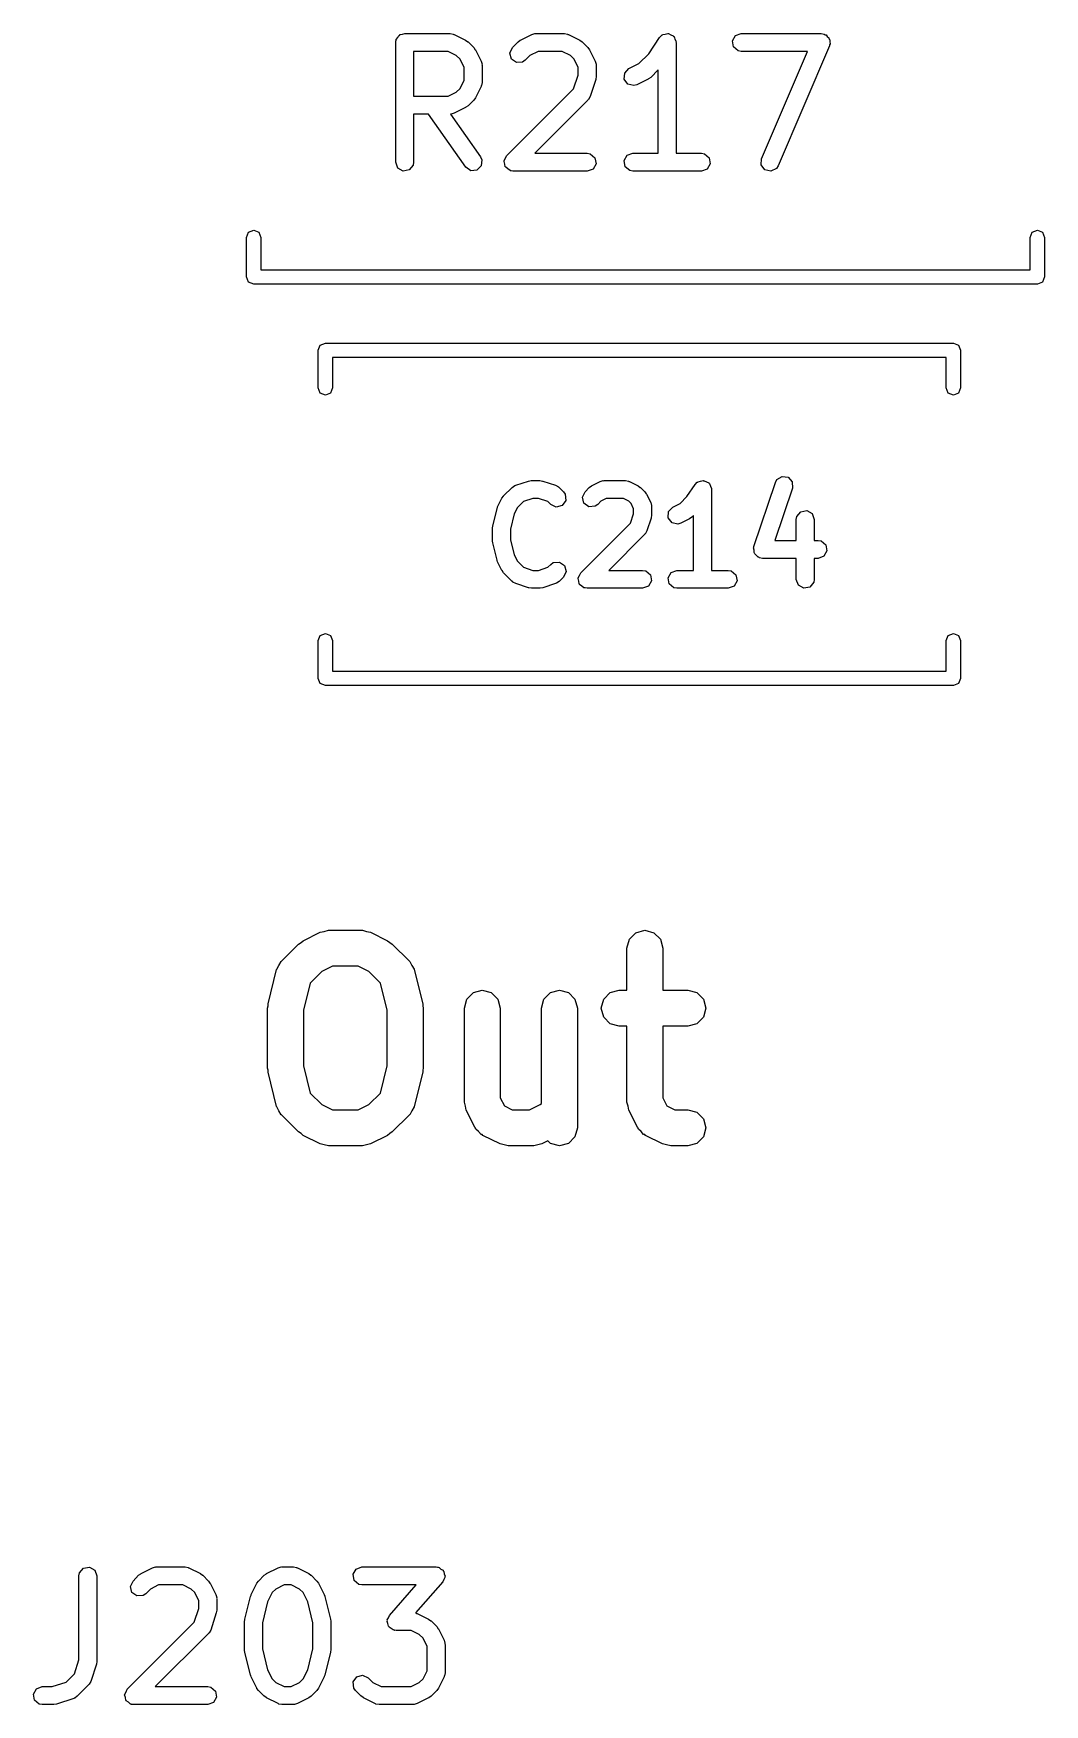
# Model space of a CAD drawing. Extents: x 102 to 173.9, y -124.5 to -76.3.
# Drawn here: x 159.71 to 168.15, y -124.32 to -110.36 of the extents above; entities that cross this region are included whole.
import ezdxf

# ---------------------------------------------------------------- set-up
doc = ezdxf.new("R2010")
doc.units = 0
doc.layers.add('BLACK', color=7, linetype='CONTINUOUS')

msp = doc.modelspace()

# ---------------------------------------------------------------- linework, layer by layer
at = {"layer": 'BLACK', "linetype": 'CONTINUOUS'}
for p, q in [((162.753, -110.395), (162.763, -110.378)), ((162.763, -110.378), (162.769, -110.376)), ((162.769, -110.376), (162.773, -110.37)), ((162.773, -110.37), (162.792, -110.367)), ((162.792, -110.367), (162.811, -110.36)), ((162.811, -110.36), (163.192, -110.36)), ((163.192, -110.36), (163.217, -110.365)), ((163.217, -110.365), (163.221, -110.368)), ((163.221, -110.368), (163.225, -110.368)), ((163.225, -110.368), (163.32, -110.416)), ((163.777, -110.416), (163.872, -110.368)), ((163.872, -110.368), (163.897, -110.361)), ((163.897, -110.361), (163.902, -110.362)), ((163.902, -110.362), (163.906, -110.36)), ((163.906, -110.36), (164.144, -110.36)), ((164.144, -110.36), (164.17, -110.365)), ((164.17, -110.365), (164.173, -110.368)), ((164.173, -110.368), (164.178, -110.368)), ((164.178, -110.368), (164.273, -110.416)), ((164.939, -110.394), (164.957, -110.375)), ((164.957, -110.375), (164.961, -110.374)), ((164.961, -110.374), (164.964, -110.37)), ((164.964, -110.37), (164.985, -110.367)), ((164.985, -110.367), (165.006, -110.361)), ((165.006, -110.361), (165.01, -110.362)), ((165.01, -110.362), (165.014, -110.362)), ((165.014, -110.362), (165.033, -110.372)), ((165.033, -110.372), (165.053, -110.381)), ((165.053, -110.381), (165.055, -110.385)), ((165.055, -110.385), (165.059, -110.387)), ((165.059, -110.387), (165.066, -110.408)), ((165.546, -110.422), (165.572, -110.378)), ((165.572, -110.378), (165.62, -110.36)), ((165.62, -110.36), (166.287, -110.36)), ((166.287, -110.36), (166.313, -110.365)), ((166.313, -110.365), (166.319, -110.371)), ((166.319, -110.371), (166.328, -110.373)), ((166.328, -110.373), (166.338, -110.387)), ((166.338, -110.387), (166.352, -110.398)), ((162.736, -110.435), (162.737, -110.426)), ((162.736, -111.435), (162.736, -110.435)), ((162.737, -110.422), (162.739, -110.419)), ((162.737, -110.426), (162.737, -110.422)), ((162.739, -110.419), (162.74, -110.41)), ((162.74, -110.41), (162.753, -110.395)), ((162.886, -110.51), (162.886, -110.884)), ((163.174, -110.51), (162.886, -110.51)), ((163.242, -110.545), (163.174, -110.51)), ((163.32, -110.416), (163.338, -110.429)), ((163.338, -110.429), (163.34, -110.43)), ((163.34, -110.43), (163.388, -110.478)), ((163.388, -110.478), (163.4, -110.496)), ((163.4, -110.496), (163.402, -110.497)), ((163.402, -110.497), (163.449, -110.592)), ((163.688, -110.524), (163.71, -110.478)), ((163.702, -110.574), (163.688, -110.524)), ((163.71, -110.478), (163.758, -110.43)), ((163.758, -110.43), (163.776, -110.417)), ((163.776, -110.417), (163.777, -110.416)), ((163.924, -110.51), (163.855, -110.545)), ((164.126, -110.51), (163.924, -110.51)), ((164.195, -110.545), (164.126, -110.51)), ((164.273, -110.416), (164.291, -110.429)), ((164.291, -110.429), (164.292, -110.43)), ((164.292, -110.43), (164.34, -110.478)), ((164.34, -110.478), (164.353, -110.496)), ((164.353, -110.496), (164.354, -110.497)), ((164.354, -110.497), (164.402, -110.592)), ((164.766, -110.612), (164.848, -110.53)), ((164.848, -110.53), (164.939, -110.394)), ((165.066, -110.408), (165.076, -110.427)), ((165.076, -110.427), (165.075, -110.431)), ((165.075, -110.431), (165.076, -110.435)), ((165.076, -110.435), (165.076, -111.36)), ((165.555, -110.473), (165.546, -110.422)), ((165.595, -110.506), (165.555, -110.473)), ((165.62, -110.51), (165.595, -110.506)), ((166.173, -110.51), (165.62, -110.51)), ((165.789, -111.406), (166.173, -110.51)), ((166.356, -110.465), (165.927, -111.465)), ((166.352, -110.398), (166.353, -110.407)), ((166.353, -110.407), (166.359, -110.414)), ((166.361, -110.448), (166.356, -110.456)), ((166.356, -110.456), (166.356, -110.465)), ((166.359, -110.414), (166.358, -110.431)), ((166.358, -110.431), (166.361, -110.448)), ((163.273, -110.575), (163.242, -110.545)), ((163.307, -110.644), (163.273, -110.575)), ((163.307, -110.751), (163.307, -110.644)), ((163.449, -110.592), (163.457, -110.617)), ((163.457, -110.617), (163.456, -110.622)), ((163.456, -110.622), (163.457, -110.626)), ((163.457, -110.626), (163.457, -110.769)), ((163.744, -110.603), (163.702, -110.574)), ((163.795, -110.599), (163.744, -110.603)), ((163.816, -110.584), (163.795, -110.599)), ((163.855, -110.545), (163.816, -110.584)), ((164.225, -110.575), (164.195, -110.545)), ((164.26, -110.644), (164.225, -110.575)), ((164.26, -110.709), (164.26, -110.644)), ((164.402, -110.592), (164.409, -110.617)), ((164.409, -110.617), (164.408, -110.622)), ((164.408, -110.622), (164.41, -110.626)), ((164.41, -110.626), (164.41, -110.721)), ((164.647, -110.691), (164.682, -110.654)), ((164.682, -110.654), (164.766, -110.612)), ((164.926, -110.664), (164.864, -110.727)), ((164.926, -111.36), (164.926, -110.664)), ((163.273, -110.82), (163.307, -110.751)), ((163.449, -110.802), (163.402, -110.897)), ((163.45, -110.798), (163.449, -110.802)), ((163.453, -110.794), (163.45, -110.798)), ((163.457, -110.769), (163.453, -110.794)), ((164.221, -110.823), (164.26, -110.709)), ((164.406, -110.745), (164.358, -110.888)), ((164.41, -110.721), (164.406, -110.743)), ((164.406, -110.743), (164.406, -110.745)), ((164.644, -110.742), (164.647, -110.691)), ((164.674, -110.784), (164.644, -110.742)), ((164.724, -110.796), (164.674, -110.784)), ((164.749, -110.788), (164.724, -110.796)), ((164.844, -110.741), (164.749, -110.788)), ((164.845, -110.739), (164.844, -110.741)), ((164.864, -110.727), (164.845, -110.739)), ((162.886, -110.884), (163.174, -110.884)), ((163.174, -110.884), (163.242, -110.85)), ((163.242, -110.85), (163.273, -110.82)), ((163.388, -110.917), (163.34, -110.965)), ((163.402, -110.897), (163.388, -110.916)), ((163.388, -110.916), (163.388, -110.917)), ((163.662, -111.382), (164.221, -110.823)), ((164.34, -110.917), (163.897, -111.36)), ((164.342, -110.913), (164.34, -110.917)), ((164.346, -110.911), (164.342, -110.913)), ((164.358, -110.888), (164.346, -110.911)), ((163.01, -111.034), (162.886, -111.034)), ((162.886, -111.034), (162.886, -111.435)), ((163.321, -111.478), (163.01, -111.034)), ((163.196, -111.033), (163.193, -111.034)), ((163.193, -111.034), (163.444, -111.392)), ((163.2, -111.034), (163.196, -111.033)), ((163.225, -111.026), (163.2, -111.034)), ((163.32, -110.979), (163.225, -111.026)), ((163.322, -110.977), (163.32, -110.979)), ((163.34, -110.965), (163.322, -110.977)), ((163.897, -111.36), (164.335, -111.36)), ((164.335, -111.36), (164.36, -111.365)), ((164.36, -111.365), (164.399, -111.398)), ((164.667, -111.378), (164.715, -111.36)), ((164.715, -111.36), (164.926, -111.36)), ((165.076, -111.36), (165.287, -111.36)), ((165.287, -111.36), (165.313, -111.365)), ((165.313, -111.365), (165.352, -111.398)), ((162.753, -111.484), (162.736, -111.435)), ((162.798, -111.509), (162.753, -111.484)), ((162.848, -111.5), (162.798, -111.509)), ((162.881, -111.461), (162.848, -111.5)), ((162.886, -111.435), (162.881, -111.461)), ((163.363, -111.508), (163.321, -111.478)), ((163.414, -111.503), (163.363, -111.508)), ((163.45, -111.467), (163.414, -111.503)), ((163.444, -111.392), (163.455, -111.416)), ((163.455, -111.416), (163.45, -111.467)), ((163.641, -111.429), (163.642, -111.426)), ((163.647, -111.451), (163.641, -111.429)), ((163.642, -111.422), (163.653, -111.403)), ((163.642, -111.426), (163.642, -111.422)), ((163.651, -111.473), (163.647, -111.451)), ((163.653, -111.475), (163.651, -111.473)), ((163.653, -111.403), (163.662, -111.382)), ((163.654, -111.478), (163.653, -111.475)), ((163.673, -111.491), (163.654, -111.478)), ((163.69, -111.506), (163.673, -111.491)), ((163.694, -111.507), (163.69, -111.506)), ((163.696, -111.508), (163.694, -111.507)), ((163.699, -111.508), (163.696, -111.508)), ((163.715, -111.51), (163.699, -111.508)), ((164.383, -111.493), (164.335, -111.51)), ((164.408, -111.448), (164.383, -111.493)), ((164.399, -111.398), (164.408, -111.448)), ((164.642, -111.422), (164.667, -111.378)), ((164.651, -111.473), (164.642, -111.422)), ((164.69, -111.506), (164.651, -111.473)), ((164.715, -111.51), (164.69, -111.506)), ((165.335, -111.493), (165.287, -111.51)), ((165.361, -111.448), (165.335, -111.493)), ((165.352, -111.398), (165.361, -111.448)), ((165.787, -111.457), (165.789, -111.406)), ((165.817, -111.498), (165.787, -111.457)), ((165.867, -111.51), (165.817, -111.498)), ((165.913, -111.487), (165.867, -111.51)), ((165.927, -111.465), (165.913, -111.487)), ((164.335, -111.51), (163.715, -111.51)), ((165.287, -111.51), (164.715, -111.51)), ((161.491, -112.063), (161.508, -112.021)), ((161.491, -112.393), (161.491, -112.063)), ((161.508, -112.021), (161.551, -112.003)), ((161.551, -112.003), (161.593, -112.021)), ((161.593, -112.021), (161.611, -112.063)), ((161.611, -112.063), (161.611, -112.333)), ((168.031, -112.063), (168.048, -112.021)), ((168.031, -112.333), (168.031, -112.063)), ((168.048, -112.021), (168.091, -112.003)), ((168.091, -112.003), (168.133, -112.021)), ((168.133, -112.021), (168.151, -112.063)), ((168.151, -112.063), (168.151, -112.393)), ((161.611, -112.333), (168.031, -112.333)), ((161.508, -112.436), (161.491, -112.393)), ((161.551, -112.453), (161.508, -112.436)), ((168.091, -112.453), (161.551, -112.453)), ((168.133, -112.436), (168.091, -112.453)), ((168.151, -112.393), (168.133, -112.436)), ((162.09, -113.006), (162.107, -112.964)), ((162.09, -113.321), (162.09, -113.006)), ((162.107, -112.964), (162.15, -112.946)), ((162.15, -112.946), (167.39, -112.946)), ((167.39, -112.946), (167.432, -112.964)), ((167.432, -112.964), (167.45, -113.006)), ((167.45, -113.006), (167.45, -113.321)), ((167.33, -113.066), (162.21, -113.066)), ((162.21, -113.066), (162.21, -113.321)), ((167.33, -113.321), (167.33, -113.066)), ((162.107, -113.364), (162.09, -113.321)), ((162.21, -113.321), (162.192, -113.364)), ((167.347, -113.364), (167.33, -113.321)), ((167.45, -113.321), (167.432, -113.364)), ((162.15, -113.381), (162.107, -113.364)), ((162.192, -113.364), (162.15, -113.381)), ((167.39, -113.381), (167.347, -113.364)), ((167.432, -113.364), (167.39, -113.381)), ((163.637, -114.223), (163.708, -114.151)), ((163.708, -114.151), (163.73, -114.136)), ((163.73, -114.136), (163.734, -114.136)), ((163.734, -114.136), (163.738, -114.133)), ((163.738, -114.133), (163.845, -114.098)), ((163.845, -114.098), (163.867, -114.094)), ((163.867, -114.094), (163.869, -114.094)), ((163.869, -114.094), (163.94, -114.094)), ((163.94, -114.094), (163.962, -114.098)), ((163.962, -114.098), (163.964, -114.098)), ((163.964, -114.098), (164.071, -114.133)), ((164.071, -114.133), (164.094, -114.146)), ((164.094, -114.146), (164.096, -114.149)), ((164.096, -114.149), (164.1, -114.151)), ((164.1, -114.151), (164.136, -114.187)), ((164.316, -114.187), (164.351, -114.151)), ((164.351, -114.151), (164.37, -114.139)), ((164.37, -114.139), (164.371, -114.137)), ((164.371, -114.137), (164.442, -114.102)), ((164.442, -114.102), (164.467, -114.094)), ((164.467, -114.094), (164.472, -114.095)), ((164.472, -114.095), (164.476, -114.094)), ((164.476, -114.094), (164.654, -114.094)), ((164.654, -114.094), (164.68, -114.098)), ((164.68, -114.098), (164.683, -114.101)), ((164.683, -114.101), (164.688, -114.102)), ((164.688, -114.102), (164.759, -114.137)), ((164.759, -114.137), (164.777, -114.151)), ((164.777, -114.151), (164.779, -114.151)), ((164.779, -114.151), (164.815, -114.187)), ((165.167, -114.228), (165.235, -114.127)), ((165.235, -114.127), (165.253, -114.108)), ((165.253, -114.108), (165.257, -114.107)), ((165.257, -114.107), (165.26, -114.104)), ((165.26, -114.104), (165.281, -114.1)), ((165.281, -114.1), (165.302, -114.094)), ((165.302, -114.094), (165.306, -114.096)), ((165.306, -114.096), (165.31, -114.095)), ((165.31, -114.095), (165.329, -114.106)), ((165.329, -114.106), (165.349, -114.114)), ((165.349, -114.114), (165.351, -114.118)), ((165.351, -114.118), (165.355, -114.12)), ((165.355, -114.12), (165.362, -114.141)), ((165.362, -114.141), (165.372, -114.16)), ((165.372, -114.16), (165.371, -114.165)), ((165.726, -114.645), (165.905, -114.109)), ((166.047, -114.157), (165.901, -114.594)), ((165.905, -114.109), (165.917, -114.086)), ((165.917, -114.086), (165.961, -114.059)), ((165.961, -114.059), (166.011, -114.067)), ((166.011, -114.067), (166.046, -114.105)), ((166.046, -114.105), (166.047, -114.157)), ((163.587, -114.314), (163.623, -114.242)), ((163.623, -114.242), (163.636, -114.224)), ((163.636, -114.224), (163.637, -114.223)), ((163.802, -114.27), (163.752, -114.32)), ((163.881, -114.244), (163.802, -114.27)), ((163.928, -114.244), (163.881, -114.244)), ((164.007, -114.27), (163.928, -114.244)), ((164.03, -114.293), (164.007, -114.27)), ((164.076, -114.315), (164.03, -114.293)), ((164.155, -114.26), (164.126, -114.302)), ((164.136, -114.187), (164.151, -114.208)), ((164.151, -114.208), (164.155, -114.26)), ((164.294, -114.234), (164.316, -114.187)), ((164.307, -114.283), (164.294, -114.234)), ((164.349, -114.313), (164.307, -114.283)), ((164.422, -114.293), (164.4, -114.308)), ((164.449, -114.266), (164.422, -114.293)), ((164.493, -114.244), (164.449, -114.266)), ((164.637, -114.244), (164.493, -114.244)), ((164.681, -114.266), (164.637, -114.244)), ((164.7, -114.285), (164.681, -114.266)), ((164.722, -114.329), (164.7, -114.285)), ((164.815, -114.187), (164.827, -114.205)), ((164.827, -114.205), (164.829, -114.207)), ((164.829, -114.207), (164.864, -114.278)), ((164.864, -114.278), (164.872, -114.303)), ((165.049, -114.316), (165.11, -114.286)), ((165.11, -114.286), (165.167, -114.228)), ((165.371, -114.165), (165.372, -114.169)), ((165.372, -114.169), (165.372, -114.844)), ((163.546, -114.472), (163.582, -114.329)), ((163.582, -114.329), (163.587, -114.317)), ((163.587, -114.317), (163.587, -114.314)), ((163.725, -114.373), (163.694, -114.499)), ((163.752, -114.32), (163.725, -114.373)), ((164.126, -114.302), (164.076, -114.315)), ((164.4, -114.308), (164.349, -114.313)), ((164.696, -114.45), (164.722, -114.371)), ((164.722, -114.371), (164.722, -114.329)), ((164.868, -114.407), (164.833, -114.514)), ((164.872, -114.383), (164.868, -114.405)), ((164.868, -114.405), (164.868, -114.407)), ((164.872, -114.303), (164.871, -114.307)), ((164.871, -114.307), (164.872, -114.312)), ((164.872, -114.312), (164.872, -114.383)), ((165.011, -114.404), (165.014, -114.353)), ((165.042, -114.446), (165.011, -114.404)), ((165.014, -114.353), (165.049, -114.316)), ((165.188, -114.414), (165.116, -114.45)), ((165.189, -114.413), (165.188, -114.414)), ((165.207, -114.4), (165.189, -114.413)), ((165.222, -114.385), (165.207, -114.4)), ((165.222, -114.844), (165.222, -114.385)), ((166.079, -114.419), (166.084, -114.393)), ((166.079, -114.594), (166.079, -114.419)), ((166.084, -114.393), (166.117, -114.354)), ((166.117, -114.354), (166.167, -114.345)), ((166.167, -114.345), (166.212, -114.37)), ((166.212, -114.37), (166.229, -114.419)), ((166.229, -114.419), (166.229, -114.594)), ((163.544, -114.49), (163.546, -114.475)), ((163.544, -114.597), (163.544, -114.49)), ((163.546, -114.475), (163.546, -114.472)), ((163.694, -114.499), (163.694, -114.588)), ((164.28, -114.866), (164.696, -114.45)), ((164.815, -114.543), (164.514, -114.844)), ((164.816, -114.539), (164.815, -114.543)), ((164.82, -114.537), (164.816, -114.539)), ((164.833, -114.514), (164.82, -114.537)), ((165.091, -114.457), (165.042, -114.446)), ((165.116, -114.45), (165.091, -114.457)), ((163.545, -114.601), (163.544, -114.597)), ((163.546, -114.615), (163.545, -114.601)), ((163.582, -114.758), (163.546, -114.615)), ((163.694, -114.588), (163.725, -114.714)), ((163.725, -114.714), (163.752, -114.767)), ((165.723, -114.656), (165.726, -114.651)), ((165.727, -114.676), (165.723, -114.656)), ((165.726, -114.651), (165.726, -114.645)), ((165.727, -114.696), (165.727, -114.676)), ((165.731, -114.701), (165.727, -114.696)), ((165.732, -114.706), (165.731, -114.701)), ((165.748, -114.719), (165.732, -114.706)), ((165.901, -114.594), (166.079, -114.594)), ((166.229, -114.594), (166.261, -114.594)), ((166.261, -114.594), (166.287, -114.598)), ((166.287, -114.598), (166.326, -114.631)), ((166.335, -114.682), (166.31, -114.726)), ((166.326, -114.631), (166.335, -114.682)), ((163.584, -114.761), (163.582, -114.758)), ((163.587, -114.774), (163.584, -114.761)), ((163.623, -114.845), (163.587, -114.774)), ((163.624, -114.846), (163.623, -114.845)), ((163.637, -114.865), (163.624, -114.846)), ((163.752, -114.767), (163.802, -114.817)), ((163.802, -114.817), (163.881, -114.844)), ((163.881, -114.844), (163.928, -114.844)), ((163.928, -114.844), (164.007, -114.817)), ((164.007, -114.817), (164.03, -114.794)), ((164.03, -114.794), (164.051, -114.779)), ((164.051, -114.779), (164.102, -114.775)), ((164.102, -114.775), (164.144, -114.804)), ((164.158, -114.854), (164.136, -114.9)), ((164.144, -114.804), (164.158, -114.854)), ((164.514, -114.844), (164.797, -114.844)), ((164.797, -114.844), (164.823, -114.848)), ((164.823, -114.848), (164.862, -114.881)), ((165.035, -114.861), (165.083, -114.844)), ((165.083, -114.844), (165.222, -114.844)), ((165.372, -114.844), (165.511, -114.844)), ((165.511, -114.844), (165.537, -114.848)), ((165.537, -114.848), (165.576, -114.881)), ((165.761, -114.735), (165.748, -114.719)), ((165.767, -114.735), (165.761, -114.735)), ((165.772, -114.739), (165.767, -114.735)), ((165.797, -114.744), (165.772, -114.739)), ((166.079, -114.744), (165.797, -114.744)), ((166.079, -114.919), (166.079, -114.744)), ((166.261, -114.744), (166.229, -114.744)), ((166.229, -114.744), (166.229, -114.919)), ((166.31, -114.726), (166.261, -114.744)), ((163.708, -114.936), (163.637, -114.865)), ((163.713, -114.938), (163.708, -114.936)), ((163.715, -114.942), (163.713, -114.938)), ((163.738, -114.954), (163.715, -114.942)), ((163.845, -114.99), (163.738, -114.954)), ((163.847, -114.99), (163.845, -114.99)), ((163.869, -114.994), (163.847, -114.99)), ((163.94, -114.994), (163.869, -114.994)), ((163.942, -114.993), (163.94, -114.994)), ((163.964, -114.99), (163.942, -114.993)), ((164.071, -114.954), (163.964, -114.99)), ((164.074, -114.951), (164.071, -114.954)), ((164.079, -114.951), (164.074, -114.951)), ((164.1, -114.936), (164.079, -114.951)), ((164.136, -114.9), (164.1, -114.936)), ((164.258, -114.912), (164.26, -114.909)), ((164.264, -114.934), (164.258, -114.912)), ((164.259, -114.906), (164.27, -114.886)), ((164.26, -114.909), (164.259, -114.906)), ((164.268, -114.956), (164.264, -114.934)), ((164.271, -114.958), (164.268, -114.956)), ((164.27, -114.886), (164.28, -114.866)), ((164.271, -114.962), (164.271, -114.958)), ((164.29, -114.975), (164.271, -114.962)), ((164.307, -114.989), (164.29, -114.975)), ((164.312, -114.99), (164.307, -114.989)), ((164.314, -114.991), (164.312, -114.99)), ((164.317, -114.991), (164.314, -114.991)), ((164.333, -114.994), (164.317, -114.991)), ((164.797, -114.994), (164.333, -114.994)), ((164.845, -114.976), (164.797, -114.994)), ((164.871, -114.932), (164.845, -114.976)), ((164.862, -114.881), (164.871, -114.932)), ((165.009, -114.906), (165.035, -114.861)), ((165.018, -114.956), (165.009, -114.906)), ((165.057, -114.989), (165.018, -114.956)), ((165.083, -114.994), (165.057, -114.989)), ((165.511, -114.994), (165.083, -114.994)), ((165.56, -114.976), (165.511, -114.994)), ((165.585, -114.932), (165.56, -114.976)), ((165.576, -114.881), (165.585, -114.932)), ((166.097, -114.967), (166.079, -114.919)), ((166.141, -114.993), (166.097, -114.967)), ((166.192, -114.984), (166.141, -114.993)), ((166.225, -114.944), (166.192, -114.984)), ((166.229, -114.919), (166.225, -114.944)), ((162.09, -115.431), (162.107, -115.389)), ((162.107, -115.389), (162.15, -115.371)), ((162.15, -115.371), (162.192, -115.389)), ((162.192, -115.389), (162.21, -115.431)), ((167.33, -115.431), (167.347, -115.389)), ((167.347, -115.389), (167.39, -115.371)), ((167.39, -115.371), (167.432, -115.389)), ((167.432, -115.389), (167.45, -115.431)), ((162.09, -115.746), (162.09, -115.431)), ((162.21, -115.431), (162.21, -115.686)), ((167.33, -115.686), (167.33, -115.431)), ((167.45, -115.431), (167.45, -115.746)), ((162.21, -115.686), (167.33, -115.686)), ((162.107, -115.789), (162.09, -115.746)), ((162.15, -115.806), (162.107, -115.789)), ((167.39, -115.806), (162.15, -115.806)), ((167.432, -115.789), (167.39, -115.806)), ((167.45, -115.746), (167.432, -115.789)), ((161.964, -117.937), (162.107, -117.866)), ((162.107, -117.866), (162.14, -117.859)), ((162.14, -117.859), (162.174, -117.85)), ((162.174, -117.85), (162.459, -117.85)), ((162.459, -117.85), (162.493, -117.859)), ((162.493, -117.859), (162.526, -117.866)), ((162.526, -117.866), (162.669, -117.937)), ((164.666, -118), (164.687, -117.925)), ((164.687, -117.925), (164.741, -117.87)), ((164.741, -117.87), (164.816, -117.85)), ((164.816, -117.85), (164.891, -117.87)), ((164.891, -117.87), (164.946, -117.925)), ((164.946, -117.925), (164.966, -118)), ((161.782, -118.108), (161.925, -117.965)), ((161.925, -117.965), (161.946, -117.953)), ((161.946, -117.953), (161.964, -117.937)), ((162.669, -117.937), (162.687, -117.953)), ((162.687, -117.953), (162.708, -117.965)), ((162.708, -117.965), (162.851, -118.108)), ((164.666, -118.35), (164.666, -118)), ((164.966, -118), (164.966, -118.35)), ((161.671, -118.463), (161.742, -118.178)), ((161.742, -118.178), (161.743, -118.177)), ((161.743, -118.175), (161.762, -118.143)), ((161.743, -118.177), (161.743, -118.175)), ((161.762, -118.143), (161.78, -118.11)), ((161.78, -118.11), (161.781, -118.109)), ((161.781, -118.109), (161.782, -118.108)), ((162.12, -118.194), (162.023, -118.291)), ((162.209, -118.15), (162.12, -118.194)), ((162.424, -118.15), (162.209, -118.15)), ((162.513, -118.194), (162.424, -118.15)), ((162.61, -118.291), (162.513, -118.194)), ((162.851, -118.108), (162.852, -118.109)), ((162.852, -118.109), (162.853, -118.11)), ((162.853, -118.11), (162.871, -118.143)), ((162.871, -118.143), (162.89, -118.175)), ((162.89, -118.175), (162.89, -118.177)), ((162.89, -118.177), (162.891, -118.178)), ((162.891, -118.178), (162.962, -118.463)), ((162.023, -118.291), (161.966, -118.518)), ((162.666, -118.518), (162.61, -118.291)), ((161.666, -118.5), (161.671, -118.482)), ((161.671, -118.482), (161.671, -118.463)), ((162.962, -118.463), (162.962, -118.482)), ((162.962, -118.482), (162.966, -118.5)), ((163.309, -118.5), (163.329, -118.425)), ((163.329, -118.425), (163.384, -118.37)), ((163.384, -118.37), (163.459, -118.35)), ((163.459, -118.35), (163.534, -118.37)), ((163.534, -118.37), (163.589, -118.425)), ((163.589, -118.425), (163.609, -118.5)), ((163.952, -118.5), (163.972, -118.425)), ((163.972, -118.425), (164.027, -118.37)), ((164.027, -118.37), (164.102, -118.35)), ((164.102, -118.35), (164.177, -118.37)), ((164.177, -118.37), (164.232, -118.425)), ((164.232, -118.425), (164.252, -118.5)), ((164.452, -118.5), (164.472, -118.425)), ((164.472, -118.425), (164.527, -118.37)), ((164.527, -118.37), (164.602, -118.35)), ((164.602, -118.35), (164.666, -118.35)), ((164.966, -118.35), (165.174, -118.35)), ((165.174, -118.35), (165.249, -118.37)), ((165.249, -118.37), (165.304, -118.425)), ((165.304, -118.425), (165.324, -118.5)), ((161.666, -119), (161.666, -118.5)), ((161.966, -118.518), (161.966, -118.981)), ((162.666, -118.981), (162.666, -118.518)), ((162.966, -118.5), (162.966, -119)), ((163.309, -119.285), (163.309, -118.5)), ((163.609, -118.5), (163.609, -119.25)), ((163.952, -119.295), (163.952, -118.5)), ((164.252, -118.5), (164.252, -119.5)), ((164.472, -118.575), (164.452, -118.5)), ((164.527, -118.63), (164.472, -118.575)), ((165.304, -118.575), (165.249, -118.63)), ((165.324, -118.5), (165.304, -118.575)), ((164.602, -118.65), (164.527, -118.63)), ((164.666, -118.65), (164.602, -118.65)), ((164.666, -119.285), (164.666, -118.65)), ((165.174, -118.65), (164.966, -118.65)), ((164.966, -118.65), (164.966, -119.25)), ((165.249, -118.63), (165.174, -118.65)), ((161.671, -119.018), (161.666, -119)), ((161.671, -119.036), (161.671, -119.018)), ((161.742, -119.322), (161.671, -119.036)), ((161.966, -118.981), (162.023, -119.209)), ((162.61, -119.209), (162.666, -118.981)), ((162.962, -119.036), (162.891, -119.322)), ((162.966, -119), (162.962, -119.018)), ((162.962, -119.018), (162.962, -119.036)), ((161.743, -119.323), (161.742, -119.322)), ((161.743, -119.324), (161.743, -119.323)), ((162.023, -119.209), (162.12, -119.305)), ((162.12, -119.305), (162.209, -119.35)), ((162.424, -119.35), (162.513, -119.305)), ((162.513, -119.305), (162.61, -119.209)), ((162.891, -119.322), (162.89, -119.323)), ((162.89, -119.323), (162.89, -119.324)), ((163.318, -119.319), (163.309, -119.285)), ((163.325, -119.353), (163.318, -119.319)), ((163.609, -119.25), (163.643, -119.317)), ((163.643, -119.317), (163.709, -119.35)), ((163.852, -119.35), (163.942, -119.305)), ((163.942, -119.305), (163.952, -119.295)), ((164.675, -119.319), (164.666, -119.285)), ((164.682, -119.353), (164.675, -119.319)), ((164.966, -119.25), (165, -119.317)), ((165, -119.317), (165.066, -119.35)), ((161.762, -119.357), (161.743, -119.324)), ((161.78, -119.39), (161.762, -119.357)), ((161.781, -119.39), (161.78, -119.39)), ((161.782, -119.392), (161.781, -119.39)), ((161.925, -119.534), (161.782, -119.392)), ((162.209, -119.35), (162.424, -119.35)), ((162.851, -119.392), (162.708, -119.534)), ((162.852, -119.39), (162.851, -119.392)), ((162.853, -119.39), (162.852, -119.39)), ((162.871, -119.357), (162.853, -119.39)), ((162.89, -119.324), (162.871, -119.357)), ((163.397, -119.495), (163.325, -119.353)), ((163.709, -119.35), (163.852, -119.35)), ((164.754, -119.495), (164.682, -119.353)), ((165.066, -119.35), (165.174, -119.35)), ((165.174, -119.35), (165.249, -119.37)), ((165.249, -119.37), (165.304, -119.425)), ((165.304, -119.425), (165.324, -119.5)), ((161.946, -119.546), (161.925, -119.534)), ((161.964, -119.563), (161.946, -119.546)), ((162.107, -119.634), (161.964, -119.563)), ((162.669, -119.563), (162.526, -119.634)), ((162.687, -119.546), (162.669, -119.563)), ((162.708, -119.534), (162.687, -119.546)), ((163.403, -119.502), (163.397, -119.495)), ((163.406, -119.511), (163.403, -119.502)), ((163.428, -119.531), (163.406, -119.511)), ((163.448, -119.554), (163.428, -119.531)), ((163.457, -119.556), (163.448, -119.554)), ((163.464, -119.563), (163.457, -119.556)), ((163.607, -119.634), (163.464, -119.563)), ((164.232, -119.575), (164.177, -119.63)), ((164.252, -119.5), (164.232, -119.575)), ((164.76, -119.502), (164.754, -119.495)), ((164.763, -119.511), (164.76, -119.502)), ((164.785, -119.531), (164.763, -119.511)), ((164.805, -119.554), (164.785, -119.531)), ((164.814, -119.556), (164.805, -119.554)), ((164.821, -119.563), (164.814, -119.556)), ((164.964, -119.634), (164.821, -119.563)), ((165.304, -119.575), (165.249, -119.63)), ((165.324, -119.5), (165.304, -119.575)), ((162.14, -119.641), (162.107, -119.634)), ((162.174, -119.65), (162.14, -119.641)), ((162.459, -119.65), (162.174, -119.65)), ((162.493, -119.641), (162.459, -119.65)), ((162.526, -119.634), (162.493, -119.641)), ((163.64, -119.641), (163.607, -119.634)), ((163.674, -119.65), (163.64, -119.641)), ((163.888, -119.65), (163.674, -119.65)), ((163.921, -119.641), (163.888, -119.65)), ((163.955, -119.634), (163.921, -119.641)), ((164.006, -119.608), (163.955, -119.634)), ((164.027, -119.63), (164.006, -119.608)), ((164.102, -119.65), (164.027, -119.63)), ((164.177, -119.63), (164.102, -119.65)), ((164.997, -119.641), (164.964, -119.634)), ((165.031, -119.65), (164.997, -119.641)), ((165.174, -119.65), (165.031, -119.65)), ((165.249, -119.63), (165.174, -119.65)), ((160.093, -123.241), (160.098, -123.216)), ((160.098, -123.216), (160.131, -123.176)), ((160.131, -123.176), (160.181, -123.168)), ((160.181, -123.168), (160.226, -123.193)), ((160.226, -123.193), (160.243, -123.241)), ((160.591, -123.236), (160.61, -123.223)), ((160.61, -123.223), (160.611, -123.222)), ((160.611, -123.222), (160.706, -123.174)), ((160.706, -123.174), (160.731, -123.167)), ((160.731, -123.167), (160.735, -123.168)), ((160.735, -123.168), (160.74, -123.166)), ((160.74, -123.166), (160.978, -123.166)), ((160.978, -123.166), (161.003, -123.171)), ((161.003, -123.171), (161.007, -123.174)), ((161.007, -123.174), (161.011, -123.174)), ((161.011, -123.174), (161.106, -123.222)), ((161.106, -123.222), (161.124, -123.235)), ((161.639, -123.236), (161.657, -123.223)), ((161.657, -123.223), (161.658, -123.222)), ((161.658, -123.222), (161.754, -123.174)), ((161.754, -123.174), (161.779, -123.167)), ((161.779, -123.167), (161.783, -123.168)), ((161.783, -123.168), (161.787, -123.166)), ((161.787, -123.166), (161.882, -123.166)), ((161.882, -123.166), (161.908, -123.171)), ((161.908, -123.171), (161.911, -123.174)), ((161.911, -123.174), (161.916, -123.174)), ((161.916, -123.174), (162.011, -123.222)), ((162.011, -123.222), (162.029, -123.235)), ((162.38, -123.228), (162.406, -123.184)), ((162.389, -123.279), (162.38, -123.228)), ((162.406, -123.184), (162.454, -123.166)), ((162.454, -123.166), (163.073, -123.166)), ((163.073, -123.166), (163.084, -123.168)), ((163.084, -123.168), (163.087, -123.168)), ((163.087, -123.168), (163.09, -123.169)), ((163.09, -123.169), (163.098, -123.171)), ((163.098, -123.171), (163.114, -123.184)), ((163.114, -123.184), (163.131, -123.194)), ((163.131, -123.194), (163.133, -123.2)), ((163.133, -123.2), (163.138, -123.204)), ((163.138, -123.204), (163.141, -123.224)), ((163.141, -123.224), (163.148, -123.243)), ((160.093, -123.943), (160.093, -123.241)), ((160.243, -123.241), (160.243, -123.956)), ((160.522, -123.33), (160.544, -123.284)), ((160.535, -123.38), (160.522, -123.33)), ((160.544, -123.284), (160.591, -123.236)), ((160.689, -123.351), (160.65, -123.39)), ((160.757, -123.316), (160.689, -123.351)), ((160.96, -123.316), (160.757, -123.316)), ((161.028, -123.351), (160.96, -123.316)), ((161.059, -123.381), (161.028, -123.351)), ((161.124, -123.235), (161.126, -123.236)), ((161.126, -123.236), (161.173, -123.284)), ((161.173, -123.284), (161.186, -123.302)), ((161.186, -123.302), (161.188, -123.303)), ((161.188, -123.303), (161.235, -123.398)), ((161.53, -123.398), (161.577, -123.303)), ((161.577, -123.303), (161.591, -123.285)), ((161.591, -123.284), (161.639, -123.236)), ((161.591, -123.285), (161.591, -123.284)), ((161.736, -123.351), (161.706, -123.381)), ((161.805, -123.316), (161.736, -123.351)), ((161.865, -123.316), (161.805, -123.316)), ((161.933, -123.351), (161.865, -123.316)), ((161.964, -123.381), (161.933, -123.351)), ((162.029, -123.235), (162.031, -123.236)), ((162.031, -123.236), (162.078, -123.284)), ((162.078, -123.284), (162.091, -123.302)), ((162.091, -123.302), (162.092, -123.303)), ((162.092, -123.303), (162.14, -123.398)), ((162.428, -123.312), (162.389, -123.279)), ((162.454, -123.316), (162.428, -123.312)), ((162.908, -123.316), (162.454, -123.316)), ((162.683, -123.573), (162.908, -123.316)), ((163.129, -123.291), (162.902, -123.551)), ((163.137, -123.272), (163.129, -123.291)), ((163.147, -123.254), (163.137, -123.272)), ((163.148, -123.243), (163.146, -123.249)), ((163.146, -123.249), (163.147, -123.254)), ((160.577, -123.409), (160.535, -123.38)), ((160.628, -123.405), (160.577, -123.409)), ((160.65, -123.39), (160.628, -123.405)), ((161.093, -123.45), (161.059, -123.381)), ((161.093, -123.515), (161.093, -123.45)), ((161.235, -123.398), (161.243, -123.423)), ((161.243, -123.423), (161.242, -123.428)), ((161.242, -123.428), (161.243, -123.432)), ((161.243, -123.432), (161.243, -123.527)), ((161.476, -123.604), (161.524, -123.414)), ((161.524, -123.414), (161.529, -123.402)), ((161.529, -123.402), (161.53, -123.398)), ((161.667, -123.458), (161.624, -123.632)), ((161.706, -123.381), (161.667, -123.458)), ((162.002, -123.458), (161.964, -123.381)), ((162.045, -123.632), (162.002, -123.458)), ((162.14, -123.398), (162.144, -123.411)), ((162.144, -123.411), (162.146, -123.414)), ((162.146, -123.414), (162.193, -123.604)), ((160.496, -124.188), (161.055, -123.629)), ((161.055, -123.629), (161.093, -123.515)), ((161.239, -123.551), (161.192, -123.694)), ((161.243, -123.527), (161.239, -123.549)), ((161.239, -123.549), (161.239, -123.551)), ((161.474, -123.622), (161.477, -123.608)), ((161.474, -123.86), (161.474, -123.622)), ((161.477, -123.608), (161.476, -123.604)), ((161.624, -123.632), (161.624, -123.851)), ((162.045, -123.851), (162.045, -123.632)), ((162.193, -123.604), (162.194, -123.619)), ((162.194, -123.619), (162.195, -123.622)), ((162.195, -123.622), (162.195, -123.86)), ((162.665, -123.621), (162.667, -123.615)), ((162.671, -123.64), (162.665, -123.621)), ((162.666, -123.609), (162.676, -123.592)), ((162.667, -123.615), (162.666, -123.609)), ((162.675, -123.66), (162.671, -123.64)), ((162.676, -123.592), (162.683, -123.573)), ((162.902, -123.551), (162.908, -123.552)), ((162.908, -123.552), (162.911, -123.555)), ((162.911, -123.555), (162.916, -123.555)), ((162.916, -123.555), (163.011, -123.603)), ((163.011, -123.603), (163.029, -123.616)), ((163.029, -123.616), (163.031, -123.617)), ((163.031, -123.617), (163.078, -123.665)), ((161.173, -123.723), (160.73, -124.166)), ((161.175, -123.719), (161.173, -123.723)), ((161.179, -123.717), (161.175, -123.719)), ((161.192, -123.694), (161.179, -123.717)), ((162.679, -123.664), (162.675, -123.66)), ((162.681, -123.669), (162.679, -123.664)), ((162.698, -123.68), (162.681, -123.669)), ((162.714, -123.693), (162.698, -123.68)), ((162.722, -123.694), (162.714, -123.693)), ((162.725, -123.696), (162.722, -123.694)), ((162.728, -123.695), (162.725, -123.696)), ((162.74, -123.697), (162.728, -123.695)), ((162.865, -123.697), (162.74, -123.697)), ((162.933, -123.732), (162.865, -123.697)), ((162.964, -123.762), (162.933, -123.732)), ((162.998, -123.831), (162.964, -123.762)), ((163.078, -123.665), (163.091, -123.683)), ((163.091, -123.683), (163.092, -123.684)), ((163.092, -123.684), (163.14, -123.779)), ((163.14, -123.779), (163.147, -123.804)), ((161.475, -123.864), (161.474, -123.86)), ((161.476, -123.879), (161.475, -123.864)), ((161.524, -124.069), (161.476, -123.879)), ((161.624, -123.851), (161.667, -124.025)), ((162.002, -124.025), (162.045, -123.851)), ((162.193, -123.879), (162.146, -124.069)), ((162.195, -123.86), (162.193, -123.875)), ((162.193, -123.875), (162.193, -123.879)), ((162.998, -124.033), (162.998, -123.831)), ((163.147, -123.804), (163.146, -123.809)), ((163.146, -123.809), (163.148, -123.813)), ((163.148, -123.813), (163.148, -124.051)), ((159.985, -124.128), (160.055, -124.058)), ((160.055, -124.058), (160.093, -123.943)), ((160.239, -123.979), (160.192, -124.122)), ((160.243, -123.956), (160.239, -123.978)), ((160.239, -123.978), (160.239, -123.979)), ((161.667, -124.025), (161.706, -124.102)), ((161.964, -124.102), (162.002, -124.025)), ((162.964, -124.102), (162.998, -124.033)), ((163.148, -124.051), (163.143, -124.077)), ((159.713, -124.228), (159.739, -124.184)), ((159.739, -124.184), (159.787, -124.166)), ((159.787, -124.166), (159.87, -124.166)), ((159.87, -124.166), (159.985, -124.128)), ((160.173, -124.152), (160.078, -124.247)), ((160.175, -124.147), (160.173, -124.152)), ((160.179, -124.145), (160.175, -124.147)), ((160.192, -124.122), (160.179, -124.145)), ((160.486, -124.209), (160.496, -124.188)), ((160.73, -124.166), (161.168, -124.166)), ((161.168, -124.166), (161.194, -124.171)), ((161.194, -124.171), (161.233, -124.204)), ((161.233, -124.204), (161.242, -124.254)), ((161.526, -124.072), (161.524, -124.069)), ((161.53, -124.084), (161.526, -124.072)), ((161.577, -124.18), (161.53, -124.084)), ((161.578, -124.181), (161.577, -124.18)), ((161.591, -124.199), (161.578, -124.181)), ((161.639, -124.247), (161.591, -124.199)), ((161.706, -124.102), (161.736, -124.132)), ((161.736, -124.132), (161.805, -124.166)), ((161.805, -124.166), (161.865, -124.166)), ((161.865, -124.166), (161.933, -124.132)), ((161.933, -124.132), (161.964, -124.102)), ((162.078, -124.199), (162.031, -124.247)), ((162.079, -124.198), (162.078, -124.199)), ((162.092, -124.18), (162.079, -124.198)), ((162.14, -124.084), (162.092, -124.18)), ((162.146, -124.069), (162.14, -124.081)), ((162.14, -124.081), (162.14, -124.084)), ((162.381, -124.127), (162.411, -124.085)), ((162.386, -124.178), (162.381, -124.127)), ((162.401, -124.199), (162.386, -124.178)), ((162.448, -124.247), (162.401, -124.199)), ((162.411, -124.085), (162.46, -124.071)), ((162.46, -124.071), (162.507, -124.093)), ((162.507, -124.093), (162.546, -124.132)), ((162.546, -124.132), (162.614, -124.166)), ((162.614, -124.166), (162.865, -124.166)), ((162.865, -124.166), (162.933, -124.132)), ((162.933, -124.132), (162.964, -124.102)), ((163.078, -124.199), (163.031, -124.247)), ((163.079, -124.198), (163.078, -124.199)), ((163.092, -124.18), (163.079, -124.198)), ((163.14, -124.084), (163.092, -124.18)), ((163.143, -124.077), (163.14, -124.08)), ((163.14, -124.08), (163.14, -124.084)), ((159.722, -124.279), (159.713, -124.228)), ((159.761, -124.312), (159.722, -124.279)), ((159.787, -124.316), (159.761, -124.312)), ((159.882, -124.316), (159.787, -124.316)), ((159.884, -124.316), (159.882, -124.316)), ((159.906, -124.313), (159.884, -124.316)), ((160.049, -124.265), (159.906, -124.313)), ((160.052, -124.262), (160.049, -124.265)), ((160.057, -124.262), (160.052, -124.262)), ((160.078, -124.247), (160.057, -124.262)), ((160.474, -124.235), (160.476, -124.232)), ((160.48, -124.257), (160.474, -124.235)), ((160.475, -124.228), (160.486, -124.209)), ((160.476, -124.232), (160.475, -124.228)), ((160.484, -124.279), (160.48, -124.257)), ((160.487, -124.281), (160.484, -124.279)), ((160.488, -124.284), (160.487, -124.281)), ((160.506, -124.297), (160.488, -124.284)), ((160.523, -124.312), (160.506, -124.297)), ((160.528, -124.313), (160.523, -124.312)), ((160.53, -124.314), (160.528, -124.313)), ((160.533, -124.314), (160.53, -124.314)), ((160.549, -124.316), (160.533, -124.314)), ((161.168, -124.316), (160.549, -124.316)), ((161.216, -124.299), (161.168, -124.316)), ((161.242, -124.254), (161.216, -124.299)), ((161.64, -124.247), (161.639, -124.247)), ((161.658, -124.261), (161.64, -124.247)), ((161.754, -124.308), (161.658, -124.261)), ((161.758, -124.309), (161.754, -124.308)), ((161.761, -124.312), (161.758, -124.309)), ((161.787, -124.316), (161.761, -124.312)), ((161.882, -124.316), (161.787, -124.316)), ((161.887, -124.315), (161.882, -124.316)), ((161.891, -124.316), (161.887, -124.315)), ((161.916, -124.308), (161.891, -124.316)), ((162.011, -124.261), (161.916, -124.308)), ((162.012, -124.26), (162.011, -124.261)), ((162.031, -124.247), (162.012, -124.26)), ((162.45, -124.247), (162.448, -124.247)), ((162.468, -124.261), (162.45, -124.247)), ((162.563, -124.308), (162.468, -124.261)), ((162.568, -124.309), (162.563, -124.308)), ((162.571, -124.312), (162.568, -124.309)), ((162.597, -124.316), (162.571, -124.312)), ((162.882, -124.316), (162.597, -124.316)), ((162.887, -124.315), (162.882, -124.316)), ((162.891, -124.316), (162.887, -124.315)), ((162.916, -124.308), (162.891, -124.316)), ((163.011, -124.261), (162.916, -124.308)), ((163.012, -124.26), (163.011, -124.261)), ((163.031, -124.247), (163.012, -124.26))]:
    msp.add_line(p, q, dxfattribs=at)

doc.saveas('drawing.dxf')
